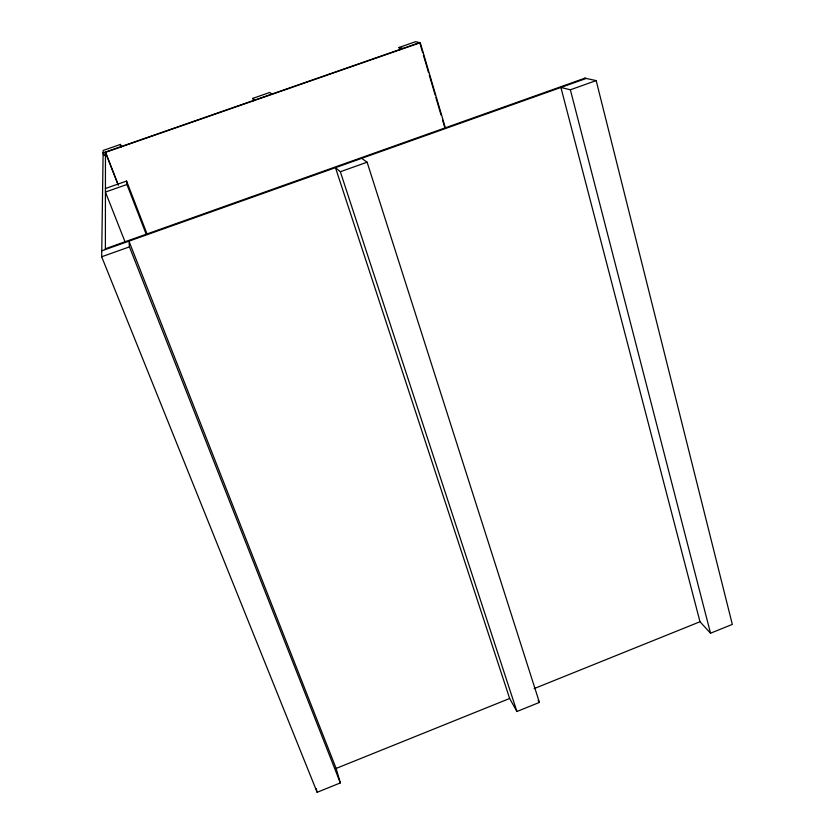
<?xml version="1.0" encoding="UTF-8"?>
<svg xmlns="http://www.w3.org/2000/svg" width="834" height="834" viewBox="0 0 834 834"><rect width="100%" height="100%" fill="white"/><g stroke="black" fill="none" stroke-linecap="round" stroke-linejoin="round"><path stroke-width="1.25" d="M105.386 249.533L105.459 152.038L118.23 184.814M340.345 782.918L129.458 246.874L128.947 241.141L336.133 768.427L340.345 782.918L317.139 792.3L101.675 256.768L103.145 150.464L120.461 144.438L121.399 146.867M336.133 768.427L509.647 698.475L516.924 711.506L539.41 702.416L367.106 162.203L361.695 158.335M534.146 688.603L699.997 621.747L710.537 633.214L732.325 624.405L596.174 80.596L584.905 78.167M105.386 248.761L585.155 78.083M101.758 250.825L586.208 78.448M101.675 256.768L129.458 246.874M509.647 698.475L335.476 167.665L340.335 171.741L367.106 162.203M699.997 621.747L560.907 87.455L570.362 89.791L596.174 80.596M105.428 188.494L126.58 181.072L126.924 184.502L105.428 192.06L125.017 241.756M253.661 100.82L252.817 98.36L269.726 92.47L271.936 94.054M399.809 49.946L399.059 47.455L415.593 41.7L420.263 42.711L445.262 127.55M419.7 42.586L103.114 152.851L104.062 155.27M420.43 42.649L103.103 153.175L104.052 155.593M399.059 47.455L402.958 48.414M252.817 98.36L254.797 100.017M538.128 700.279L539.41 702.416M105.459 152.351L118.22 185.106M126.58 181.072L147.253 234.49M126.924 184.502L146.19 234.239M340.335 171.741L516.924 711.506M420.075 43.837L422.65 52.573M423.38 55.065L428.53 72.537M429.27 75.029L435.16 95.003M435.89 97.495L441.04 114.967M442.51 119.96L444.72 127.446M570.362 89.791L710.537 633.214M316.19 788.63L317.139 792.3M120.461 144.438L120.659 146.732"/></g></svg>
